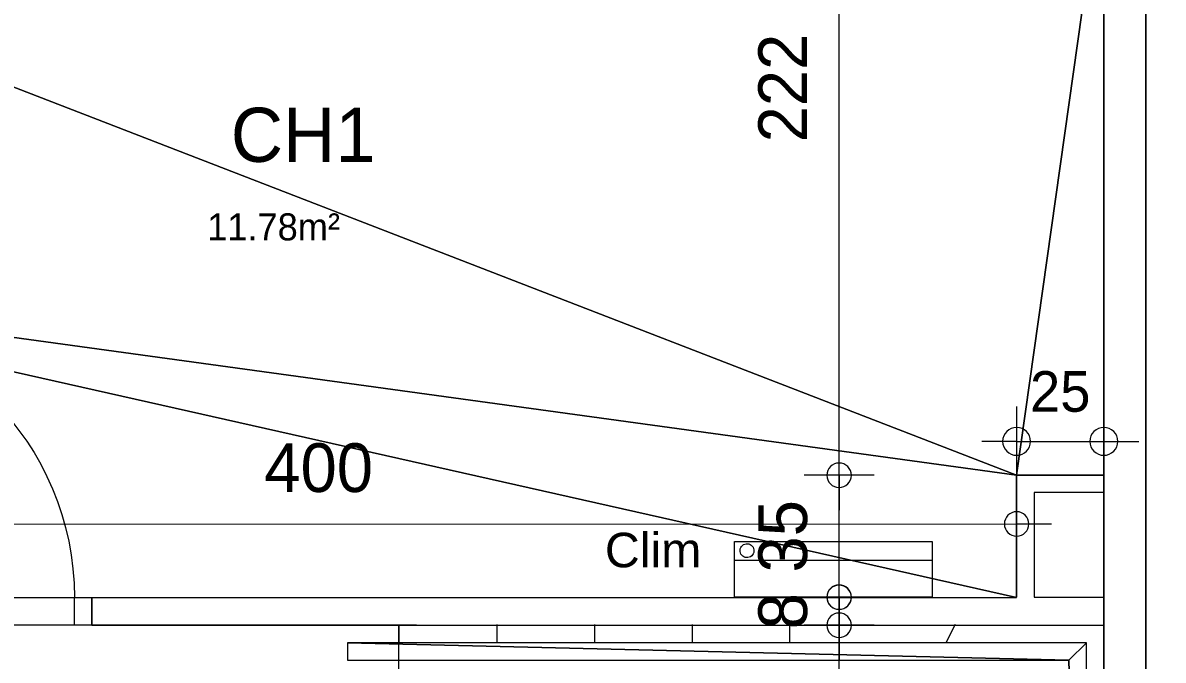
# Model space of a CAD drawing. Header units: metres. Extents: x 1.8 to 61.8, y -53.3 to -11.3.
# Drawn here: x 40.306 to 43.574, y -19.725 to -17.899 of the extents above; entities that cross this region are included whole.
import ezdxf
from ezdxf.enums import TextEntityAlignment as Align
from ezdxf.lldxf.tags import DXFTag

# ---------------------------------------------------------------- set-up
doc = ezdxf.new("R2010")
doc.units = ezdxf.units.M
doc.header["$MEASUREMENT"] = 0
for name, color, linetype in [('Calque commun', 7, 'Continuous'), ('Calque5', 7, 'Continuous'), ('Textes', 7, 'Continuous')]:
    doc.layers.add(name, color=color, linetype=linetype)
doc.styles.add('Arial14', font='arial.ttf', dxfattribs={"height": 0.098961})
doc.styles.add('Century Gothic12', font='GOTHIC.TTF', dxfattribs={"height": 0.077575})
doc.styles.add('Century Gothic18', font='GOTHIC.TTF', dxfattribs={"height": 0.139636})
doc.styles.add('Century Gothic21', font='GOTHIC.TTF', dxfattribs={"height": 0.155151})
doc.styles.add('Century Gothic24', font='GOTHIC.TTF', dxfattribs={"height": 0.116363})
tags = doc.linetypes.add('HIDDEN2', pattern=[0.1875, 0.125, -0.0625]).pattern_tags.tags
tags[6:7] = [DXFTag(74, 4), DXFTag(75, 0), DXFTag(340, '0'), DXFTag(46, 1.0), DXFTag(50, 0.0), DXFTag(44, 0.0), DXFTag(45, 0.0)]
tags[4:5] = [DXFTag(74, 4), DXFTag(75, 0), DXFTag(340, '0'), DXFTag(46, 1.0), DXFTag(50, 0.0), DXFTag(44, 0.0), DXFTag(45, 0.0)]

# ---------------------------------------------------------------- blocks, each defined once
blk = doc.blocks.new('Block53465')
at = {"layer": 'Calque commun', "color": 7, "linetype": 'Continuous', "lineweight": 9}
for p, q in [((43.5243, -25.4552), (43.5243, -18.1552)), ((43.4043, -25.3352), (43.4043, -18.2752))]:
    blk.add_line(p, q, dxfattribs=at)
blk = doc.blocks.new('Block53471')
at = {"layer": 'Calque commun', "color": 7, "linetype": 'Continuous', "lineweight": 18}
for p, q in [((43.5243, -15.7956), (43.5243, -14.7998)), ((43.5243, -18.6973), (43.5243, -16.3956))]:
    blk.add_line(p, q, dxfattribs=at)
at = {"layer": 'Calque commun', "color": 7, "linetype": 'Continuous', "lineweight": 9}
for p, q in [((43.7243, -15.7956), (43.7243, -14.9998)), ((43.8443, -15.7956), (43.8443, -15.1198)), ((43.7243, -18.6973), (43.7243, -16.3956)), ((43.8443, -18.6973), (43.8443, -16.3956))]:
    blk.add_line(p, q, dxfattribs=at)
blk = doc.blocks.new('Block53957')
at = {"layer": 'Calque commun', "color": 7, "linetype": 'Continuous', "lineweight": 9}
for p, q in [((43.4043, -18.6973), (43.4043, -25.3352)), ((43.5243, -18.6973), (43.5243, -25.4552))]:
    blk.add_line(p, q, dxfattribs=at)
blk = doc.blocks.new('xmodule1pcentniv1-11')
at = {"layer": 'Calque commun', "color": 5, "linetype": 'Continuous', "lineweight": 9}
blk.add_arc((0, 0), 0.5, 0, 359.9994, dxfattribs=at)
blk = doc.blocks.new('xmodule1pcentniv1-12')
at = {"layer": 'Calque commun', "color": 5, "linetype": 'Continuous', "lineweight": 9}
blk.add_arc((0, 0), 0.5, 0, 359.9994, dxfattribs=at)
blk = doc.blocks.new('DimLine54947')
at = {"layer": 'Calque commun', "color": 5, "linetype": 'Continuous', "lineweight": 9}
for p, q in [((42.6251, -20.396), (42.6251, -20.296)), ((42.5251, -20.396), (42.7251, -20.396)), ((42.6251, -20.4766), (42.6251, -20.396)), ((42.5251, -20.4766), (42.7251, -20.4766)), ((42.6251, -20.4766), (42.6251, -20.5766))]:
    blk.add_line(p, q, dxfattribs=at)
at = {"layer": 'Calque commun', "color": 5, "linetype": 'Continuous', "lineweight": 9, "xscale": 0.07000000029802322, "yscale": 0.07000000029802322, "zscale": 0.07000000029802322, "rotation": 90}
for name, p in [('xmodule1pcentniv1-12', (42.6251, -20.396)), ('xmodule1pcentniv1-11', (42.6251, -20.4766))]:
    blk.add_blockref(name, p, dxfattribs=at)
at = {"layer": 'Calque commun', "color": 5, "linetype": 'Continuous', "lineweight": 9, "style": 'Century Gothic18'}
blk.add_text('8', height=0.1396, rotation=90, dxfattribs=at).set_placement((42.5751, -20.4363), align=Align.BOTTOM_CENTER)
blk = doc.blocks.new('xmodule1pcentniv1-13')
at = {"layer": 'Calque commun', "color": 5, "linetype": 'Continuous', "lineweight": 9}
blk.add_arc((0, 0), 0.5, 0, 359.9994, dxfattribs=at)
blk = doc.blocks.new('xmodule1pcentniv1-14')
at = {"layer": 'Calque commun', "color": 5, "linetype": 'Continuous', "lineweight": 9}
blk.add_arc((0, 0), 0.5, 0, 359.9994, dxfattribs=at)
blk = doc.blocks.new('DimLine54955')
at = {"layer": 'Calque commun', "color": 5, "linetype": 'Continuous', "lineweight": 9}
for p, q in [((42.6251, -17.8273), (42.6251, -17.7273)), ((42.5251, -17.8273), (42.7251, -17.8273)), ((42.6251, -20.0466), (42.6251, -17.8273)), ((42.7251, -20.0466), (42.5251, -20.0466)), ((42.6251, -20.0466), (42.6251, -20.1466))]:
    blk.add_line(p, q, dxfattribs=at)
at = {"layer": 'Calque commun', "color": 5, "linetype": 'Continuous', "lineweight": 9, "xscale": 0.07000000029802322, "yscale": 0.07000000029802322, "zscale": 0.07000000029802322, "rotation": 90}
for name, p in [('xmodule1pcentniv1-14', (42.6251, -17.8273)), ('xmodule1pcentniv1-13', (42.6251, -20.0466))]:
    blk.add_blockref(name, p, dxfattribs=at)
at = {"layer": 'Calque commun', "color": 5, "linetype": 'Continuous', "lineweight": 9, "style": 'Century Gothic18'}
blk.add_text('222', height=0.13964, rotation=90, dxfattribs=at).set_placement((42.5751, -18.937), align=Align.BOTTOM_CENTER)
blk = doc.blocks.new('xmodule1pcentniv1-15')
at = {"layer": 'Calque commun', "color": 5, "linetype": 'Continuous', "lineweight": 9}
blk.add_arc((0, 0), 0.5, 0, 359.9994, dxfattribs=at)
blk = doc.blocks.new('xmodule1pcentniv1-16')
at = {"layer": 'Calque commun', "color": 5, "linetype": 'Continuous', "lineweight": 9}
blk.add_arc((0, 0), 0.5, 0, 359.9994, dxfattribs=at)
blk = doc.blocks.new('DimLine54963')
at = {"layer": 'Calque commun', "color": 5, "linetype": 'Continuous', "lineweight": 9}
for p, q in [((42.6251, -20.0466), (42.6251, -19.9466)), ((42.7251, -20.0466), (42.5251, -20.0466)), ((42.6251, -20.3967), (42.6251, -20.0466)), ((42.5251, -20.3967), (42.7251, -20.3967)), ((42.6251, -20.3967), (42.6251, -20.4967))]:
    blk.add_line(p, q, dxfattribs=at)
at = {"layer": 'Calque commun', "color": 5, "linetype": 'Continuous', "lineweight": 9, "xscale": 0.07000000029802322, "yscale": 0.07000000029802322, "zscale": 0.07000000029802322, "rotation": 90}
for name, p in [('xmodule1pcentniv1-16', (42.6251, -20.0466)), ('xmodule1pcentniv1-15', (42.6251, -20.3967))]:
    blk.add_blockref(name, p, dxfattribs=at)
at = {"layer": 'Calque commun', "color": 5, "linetype": 'Continuous', "lineweight": 9, "style": 'Century Gothic18'}
blk.add_text('35', height=0.13964, rotation=90, dxfattribs=at).set_placement((42.5751, -20.2217), align=Align.BOTTOM_CENTER)
blk = doc.blocks.new('xmodule1pcentniv1-66')
at = {"layer": 'Calque commun', "color": 5, "linetype": 'Continuous', "lineweight": 9}
blk.add_arc((0, 0), 0.5, 0, 359.9994, dxfattribs=at)
blk = doc.blocks.new('DimLine55203')
at = {"layer": 'Calque commun', "color": 5, "linetype": 'Continuous', "lineweight": 9}
for p, q in [((43.1337, -20.2863), (43.1337, -20.0863)), ((39.1338, -20.187), (43.1337, -20.1863)), ((43.1337, -20.1863), (43.2337, -20.1862))]:
    blk.add_line(p, q, dxfattribs=at)
at = {"layer": 'Calque commun', "color": 5, "linetype": 'Continuous', "lineweight": 9, "xscale": 0.0700000013757668, "yscale": 0.0700000013757668, "zscale": 0.07000000029802322, "rotation": 0.01005417239926435}
blk.add_blockref('xmodule1pcentniv1-66', (43.1337, -20.1863), dxfattribs=at)
at = {"layer": 'Calque commun', "color": 5, "linetype": 'Continuous', "lineweight": 9, "style": 'Century Gothic18'}
blk.add_text('400', height=0.13964, rotation=0.0101, dxfattribs=at).set_placement((41.1337, -20.1366), align=Align.BOTTOM_CENTER)
blk = doc.blocks.new('xmodule1pcentniv1-73')
at = {"layer": 'Calque commun', "color": 5, "linetype": 'Continuous', "lineweight": 9}
blk.add_arc((0, 0), 0.5, 0, 359.9994, dxfattribs=at)
blk = doc.blocks.new('xmodule1pcentniv1-74')
at = {"layer": 'Calque commun', "color": 5, "linetype": 'Continuous', "lineweight": 9}
blk.add_arc((0, 0), 0.5, 0, 359.9994, dxfattribs=at)
blk = doc.blocks.new('DimLine55240')
at = {"layer": 'Calque commun', "color": 5, "linetype": 'Continuous', "lineweight": 9}
for p, q in [((43.1337, -19.8496), (43.1337, -20.0496)), ((43.3837, -19.8496), (43.3837, -20.0496)), ((43.1337, -19.9496), (43.0337, -19.9496)), ((43.1337, -19.9496), (43.3837, -19.9496)), ((43.3837, -19.9496), (43.4837, -19.9496))]:
    blk.add_line(p, q, dxfattribs=at)
at = {"layer": 'Calque commun', "color": 5, "linetype": 'Continuous', "lineweight": 9, "xscale": 0.07999999821186066, "yscale": 0.07999999821186066, "zscale": 0.07999999821186066}
for name, p in [('xmodule1pcentniv1-73', (43.1337, -19.9496)), ('xmodule1pcentniv1-74', (43.3837, -19.9496))]:
    blk.add_blockref(name, p, dxfattribs=at)
at = {"layer": 'Calque commun', "color": 5, "linetype": 'Continuous', "lineweight": 9, "style": 'Century Gothic24'}
blk.add_text('25', height=0.11636, dxfattribs=at).set_placement((43.2587, -19.8996), align=Align.BOTTOM_CENTER)
blk = doc.blocks.new('xmodule1pcentniv1-93')
at = {"layer": 'Calque commun', "color": 5, "linetype": 'Continuous', "lineweight": 9}
blk.add_arc((0, 0), 0.5, 0, 359.9994, dxfattribs=at)
blk = doc.blocks.new('xmodule1pcentniv1-94')
at = {"layer": 'Calque commun', "color": 5, "linetype": 'Continuous', "lineweight": 9}
blk.add_arc((0, 0), 0.5, 0, 359.9994, dxfattribs=at)
blk = doc.blocks.new('DimLine60721')
at = {"layer": 'Calque commun', "color": 5, "linetype": 'Continuous', "lineweight": 9}
for p, q in [((42.6251, -20.4766), (42.6251, -20.3766)), ((42.7251, -20.4766), (42.5251, -20.4766)), ((42.6251, -22.3569), (42.6251, -20.4766)), ((42.7251, -22.3569), (42.5251, -22.3569)), ((42.6251, -22.3569), (42.6251, -22.4569))]:
    blk.add_line(p, q, dxfattribs=at)
at = {"layer": 'Calque commun', "color": 5, "linetype": 'Continuous', "lineweight": 9, "xscale": 0.07000000029802322, "yscale": 0.07000000029802322, "zscale": 0.07000000029802322, "rotation": 90}
for name, p in [('xmodule1pcentniv1-94', (42.6251, -20.4766)), ('xmodule1pcentniv1-93', (42.6251, -22.3569))]:
    blk.add_blockref(name, p, dxfattribs=at)
at = {"layer": 'Calque commun', "color": 5, "linetype": 'Continuous', "lineweight": 9, "style": 'Century Gothic18'}
blk.add_text('188', height=0.13964, rotation=90, dxfattribs=at).set_placement((42.5751, -21.4168), align=Align.BOTTOM_CENTER)
blk = doc.blocks.new('@PRES_1_$$_1-67')
at = {"layer": 'Calque commun', "color": 5, "linetype": 'Continuous', "lineweight": 9}
blk.add_line((0.05, 0.08), (0.05, 0.88), dxfattribs=at)
at = {"layer": 'Calque commun', "color": 5, "linetype": 'Continuous', "lineweight": 9, "extrusion": (0, 0, -1)}
blk.add_arc((-0.05, 0.08), 0.8, 90, 180, dxfattribs=at)
at = {"layer": 'Calque commun', "color": 5, "linetype": 'Continuous', "lineweight": 9}
mesh = blk.add_polyface(dxfattribs=at)
corners = [(0, 0), (0, 0.08), (0.05, 0.08), (0.05, 0)]
mesh.append_faces([[corners[k] for k in face] for face in [(0, 1, 2, 3)]], dxfattribs={"color": 5})
mesh = blk.add_polyface(dxfattribs=at)
corners = [(0.85, 0), (0.85, 0.08), (0.9, 0.08), (0.9, 0)]
mesh.append_faces([[corners[k] for k in face] for face in [(0, 1, 2, 3)]], dxfattribs={"color": 5})
blk = doc.blocks.new('@PRES_1_$$_1-68')
at = {"layer": 'Calque commun', "color": 7, "linetype": 'Continuous', "lineweight": 9}
blk.add_line((0, 0), (0, 0.08), dxfattribs=at)
blk = doc.blocks.new('@PRES_1_$$_1-69')
at = {"layer": 'Calque commun', "color": 7, "linetype": 'Continuous', "lineweight": 9}
blk.add_line((0, 0), (0, 0.08), dxfattribs=at)
blk = doc.blocks.new('INTER_2D_COMB23')
at = {"layer": 'Calque5', "color": 0, "linetype": 'ByBlock', "lineweight": -2}
for name in ['@PRES_1_$$_1-67', '@PRES_1_$$_1-68']:
    blk.add_blockref(name, (0, 0), dxfattribs=at)
at = {"layer": 'Calque5', "color": 0, "linetype": 'ByBlock', "lineweight": -2, "extrusion": (0, 0, -1), "xscale": -1, "yscale": -1, "zscale": -1, "rotation": -180}
blk.add_blockref('@PRES_1_$$_1-69', (-0.9, 0), dxfattribs=at)
blk = doc.blocks.new('PLACED_COMB23')
at = {"layer": 'Calque5', "color": 0, "linetype": 'ByBlock', "lineweight": -2}
blk.add_blockref('INTER_2D_COMB23', (0, 0), dxfattribs=at)
blk = doc.blocks.new('clim-int6')
at = {"layer": 'Calque commun', "color": 0, "linetype": 'ByBlock', "lineweight": 9}
for p, q in [((0.5671, 0.16), (0, 0.16)), ((0, 0.16), (0, 0)), ((0.5671, 0), (0.5671, 0.16)), ((0, 0.106), (0.5671, 0.106)), ((0, 0), (0.5671, 0))]:
    blk.add_line(p, q, dxfattribs=at)
blk.add_arc((0.531, 0.1338), 0.02, 330, 329.9994, dxfattribs=at)
blk = doc.blocks.new('xmodule1pcentniv1-117')
at = {"layer": 'Calque commun', "color": 15, "linetype": 'Continuous', "lineweight": 18}
for p, q in [((43.3837, -20.0466), (43.1337, -20.0466)), ((43.1337, -20.0466), (43.1337, -20.3966)), ((43.3837, -20.0466), (43.3837, -20.0966)), ((43.3837, -20.0966), (43.1837, -20.0966)), ((43.1837, -20.0966), (43.1837, -20.3966))]:
    blk.add_line(p, q, dxfattribs=at)
at = {"layer": 'Calque commun', "color": 7, "linetype": 'Continuous', "lineweight": 18}
for p, q in [((40.4838, -20.3967), (43.1337, -20.3966)), ((43.1837, -20.3966), (43.3837, -20.3966)), ((43.3837, -20.4766), (43.3837, -20.3966)), ((40.4838, -20.4767), (43.3837, -20.4766))]:
    blk.add_line(p, q, dxfattribs=at)
at = {"layer": 'Calque commun', "color": 7, "linetype": 'Continuous', "lineweight": 9}
for p, q in [((41.3637, -20.4766), (41.6937, -20.4766)), ((41.4137, -20.4766), (41.3637, -20.4766)), ((41.3638, -20.4743), (41.3638, -20.5269)), ((41.6438, -20.4743), (41.6438, -20.5269)), ((41.9238, -20.4743), (41.9238, -20.5269)), ((42.2038, -20.4743), (42.2038, -20.5269)), ((42.4838, -20.5269), (42.4838, -20.4743)), ((42.9574, -20.4743), (42.9313, -20.5269))]:
    blk.add_line(p, q, dxfattribs=at)
at = {"layer": 'Calque commun', "color": 5, "linetype": 'Continuous', "lineweight": 9}
for name in ['DimLine54955', 'DimLine55240', 'DimLine55203', 'DimLine54963', 'DimLine54947', 'DimLine60721']:
    blk.add_blockref(name, (0, 0), dxfattribs=at)
at = {"layer": 'Calque commun', "color": 0, "linetype": 'ByBlock', "lineweight": -2}
blk.add_blockref('PLACED_COMB23', (39.5838, -20.4767), dxfattribs=at)
at = {"layer": 'Calque commun', "color": 7, "linetype": 'HIDDEN2', "lineweight": -2, "extrusion": (0, 0, -1)}
blk.add_blockref('clim-int6', (-42.8922, -20.3966), dxfattribs=at)
at = {"layer": 'Textes', "color": 5, "linetype": 'ByBlock', "lineweight": -2, "style": 'Century Gothic21'}
blk.add_text('CH1', height=0.15515, dxfattribs=at).set_placement((40.8819, -18.9934), align=Align.TOP_LEFT)
at = {"layer": 'Textes', "color": 9, "linetype": 'ByBlock', "lineweight": -2, "style": 'Century Gothic12'}
blk.add_text('11.78m²', height=0.07758, dxfattribs=at).set_placement((40.8142, -19.3969), align=Align.BOTTOM_LEFT)
at = {"layer": 'Textes', "color": 5, "linetype": 'ByBlock', "lineweight": -2, "style": 'Arial14'}
blk.add_text('Clim', height=0.09896, dxfattribs=at).set_placement((42.2303, -20.3402), align=Align.BOTTOM_RIGHT)
at = {"layer": 'Calque commun', "color": 9, "linetype": 'Continuous', "lineweight": 9}
mesh = blk.add_polyface(dxfattribs=at)
corners = [(39.1338, -18.4974), (43.1337, -20.0466), (43.3837, -18.2747), (43.3837, -20.0466), (43.3837, -17.8266), (39.1338, -19.4974), (38.5338, -20.3974), (43.1337, -20.3967), (38.5338, -18.4974), (38.5338, -17.828), (38.5338, -19.4974)]
mesh.append_faces([[corners[k] for k in face] for face in [(0, 1, 2), (0, 2, 4)]], dxfattribs={"vtx0": -1, "vtx1": -1, "vtx2": -1, "color": 9})
mesh.append_faces([[corners[k] for k in face] for face in [(5, 6, 7), (5, 7, 1), (0, 4, 9)]], dxfattribs={"vtx0": -1, "vtx2": -1, "color": 9})
mesh.append_faces([[corners[k] for k in face] for face in [(3, 2, 1), (8, 0, 9)]], dxfattribs={"vtx1": -1, "color": 9})
mesh.append_faces([[corners[k] for k in face] for face in [(0, 5, 1)]], dxfattribs={"vtx1": -1, "vtx2": -1, "color": 9})
mesh.append_faces([[corners[k] for k in face] for face in [(5, 10, 6)]], dxfattribs={"vtx2": -1, "color": 9})
mesh = blk.add_polyface(dxfattribs=at)
corners = [(41.3638, -22.3569), (41.3637, -20.4766), (39.1838, -20.4766), (39.1838, -22.3569)]
mesh.append_faces([[corners[k] for k in face] for face in [(0, 1, 2, 3)]], dxfattribs={"color": 9})
at = {"layer": 'Calque commun', "color": 7, "linetype": 'Continuous', "lineweight": 9}
mesh = blk.add_polyface(dxfattribs=at)
corners = [(41.2159, -20.5769), (43.2837, -20.5769), (41.2159, -20.5269), (43.3337, -22.3569), (43.3337, -20.5269), (43.2837, -22.3569)]
mesh.append_faces([[corners[k] for k in face] for face in [(2, 1, 4)]], dxfattribs={"vtx0": -1, "vtx1": -1, "color": 7})
mesh.append_faces([[corners[k] for k in face] for face in [(0, 1, 2)]], dxfattribs={"vtx1": -1, "color": 7})
mesh.append_faces([[corners[k] for k in face] for face in [(3, 4, 1), (1, 5, 3)]], dxfattribs={"vtx1": -1, "vtx2": -1, "color": 7})
blk = doc.blocks.new('Block57855')
at = {"layer": 'Calque commun', "color": 7, "linetype": 'Continuous', "lineweight": 18}
blk.add_line((43.7243, -16.6552), (43.7243, -18.6973), dxfattribs=at)
at = {"layer": 'Calque commun', "color": 7, "linetype": 'Continuous', "lineweight": 9}
for p, q in [((43.5243, -16.8552), (43.5243, -18.6973)), ((43.4043, -16.9752), (43.4043, -18.6973))]:
    blk.add_line(p, q, dxfattribs=at)

msp = doc.modelspace()

# ---------------------------------------------------------------- linework, layer by layer
at = {"layer": 'Calque commun', "color": 12, "linetype": 'Continuous', "lineweight": 18}
msp.add_polyline3d([(41.3043, -16.6552, 0), (41.3043, -16.8552, 0), (43.5243, -16.8552, 0), (43.5243, -20.7058, 0), (43.5243, -20.7058, 0)], dxfattribs=at)

# ---------------------------------------------------------------- block references
at = {"layer": 'Calque commun', "color": 0, "linetype": 'ByBlock', "lineweight": -2}
for name, p in [('Block53471', (0, 0)), ('Block57855', (0, 0)), ('xmodule1pcentniv1-117', (0.0205, 0.8514)), ('Block53465', (0, 0)), ('Block53957', (0, 0))]:
    msp.add_blockref(name, p, dxfattribs=at)

# ---------------------------------------------------------------- meshes
at = {"layer": 'Calque commun', "color": 7, "linetype": 'Continuous', "lineweight": 9}
mesh = msp.add_polyface(dxfattribs=at)
corners = [(61.7636, -11.3086), (1.7636, -11.3086), (1.7636, -53.3086), (61.7636, -53.3086)]
mesh.append_faces([[corners[k] for k in face] for face in [(0, 1, 2, 3)]], dxfattribs={"color": 7})

doc.saveas('drawing.dxf')
